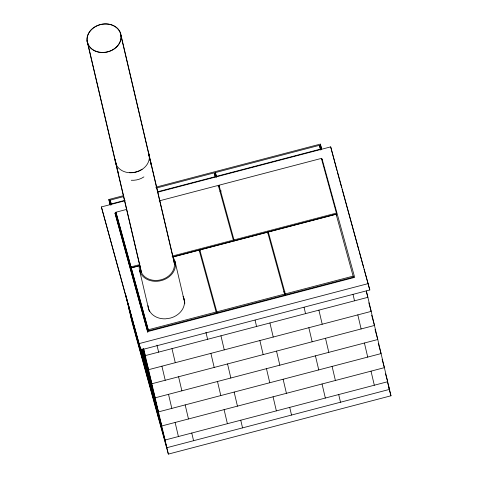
<?xml version="1.0" encoding="UTF-8"?>
<svg xmlns="http://www.w3.org/2000/svg" width="478" height="478" viewBox="0 0 478 478"><rect width="100%" height="100%" fill="white"/><g stroke="black" fill="none" stroke-linecap="round" stroke-linejoin="round"><path stroke-width="0.72" d="M110.125 204.757L108.835 199.505L123.27 195.723M155.75 187.215L320.32 144.111L321.682 149.07M124.734 200.39L111.099 203.963L110.197 200.127L123.838 196.554M156.85 187.908L214.269 172.863L215.399 176.968M319.453 145.312L320.356 149.148L216.283 176.412L215.381 172.576L319.453 145.312L320.774 150.098M157.752 191.744L215.172 176.705L214.269 172.863M157.626 192.21L330.68 146.877L369.811 289.967L140.514 350.027L101.384 206.938L125.182 200.706M139.863 265.66L131.211 267.925L115.915 212.226L126.736 209.388M159.186 200.891L218.321 185.398L233.611 241.103L233.372 240.081L172.074 256.136M218.984 185.225L321.389 158.403L336.679 214.102L234.28 240.93L218.984 185.225L219.229 186.247M115.025 213.134L147.786 332.246L115.174 213.774L115.025 213.134L116.471 212.758M218.177 186.115L219.623 185.739M115.174 213.774L116.285 213.487M218.171 186.796L219.611 186.42M219.94 191.355L221.332 190.991M115.915 212.226L130.966 266.903L139.624 264.633M139.887 265.541L131.217 267.811L148.521 330.806L216.415 313.018L216.176 311.997L148.282 329.784M173.114 256.841L199.117 250.03L216.415 313.018M199.786 249.857L267.608 232.087L284.906 295.081L217.084 312.845L199.786 249.857L200.025 250.878M268.272 231.914L336.094 214.15L353.397 277.138L285.575 294.908L268.272 231.914L268.517 232.935M173.036 256.967L232.888 241.288M283.496 291.95L284.918 291.58M147.636 331.607L354.67 277.377L322.058 158.905L322.208 159.544M140.514 350.027L139.014 343.634L368.311 283.574M125.798 295.44L132.233 322.871L168.358 454.1L390.974 395.79L366.393 290.988M336.93 170.538L330.68 146.877M337.325 171.978L339.308 179.172M339.703 180.612L341.686 187.806M342.081 189.246L358.918 250.4M359.313 251.84L361.29 259.034M361.691 260.468L363.668 267.668M364.063 269.102L369.811 289.967M366.297 291.586L367.875 297.316L145.264 355.626L143.49 349.185M368.813 302.789L371.173 311.387L148.562 369.697L142.844 348.928M371.651 315.199L374.477 325.452L151.861 383.762L142.348 349.197M375.015 329.497L377.775 339.517L155.159 397.827L141.703 348.946M378.253 343.335L381.074 353.589L158.463 411.899L141.255 349.406M382.113 359.45L384.372 367.654L161.761 425.964L140.616 349.155M385.507 373.844L387.676 381.719L165.059 440.035L128.935 308.806M387.497 382.221L389.474 389.397L166.858 447.707L130.733 316.478M388.405 386.469L388.996 388.62M389.391 390.054L390.974 395.79M321.604 149.363L320.32 144.111M215.381 172.576L216.701 177.356M148.521 330.806L130.966 266.903M110.197 200.127L111.517 204.913M108.835 199.505L110.394 205.176M125.822 295.422L127.327 300.889M127.704 302.257L131.205 314.978M131.546 316.215L133.571 323.576M133.912 324.813L140.275 347.918M101.384 206.938L139.014 343.634M353.397 277.138L353.158 276.117L285.336 293.88L285.575 294.908M336.679 214.102L336.44 213.08L234.041 239.902L234.28 240.93M336.094 214.15L336.339 215.172M321.389 158.403L321.628 159.425M353.033 294.484L354.521 300.817M357.819 314.882L361.117 328.948M364.415 343.019L367.719 357.084M371.018 371.155L374.316 385.22M318.904 310.144L322.202 324.215M325.5 338.281L328.798 352.346M332.096 366.417L335.401 380.482M338.699 394.547L340.497 402.225M304.062 307.312L305.544 313.646M308.842 327.711L312.146 341.776M315.444 355.847L318.742 369.912M322.041 383.983L325.339 398.049M284.906 295.081L284.667 294.06L216.845 311.823L217.084 312.845M267.608 232.087L267.847 233.115M269.927 322.973L273.225 337.044M276.523 351.109L279.827 365.174M283.125 379.245L286.424 393.31M289.722 407.375L291.52 415.053M255.085 320.14L256.572 326.474M259.871 340.539L263.169 354.61M266.467 368.675L269.765 382.741M273.069 396.812L276.368 410.877M218.321 185.398L218.56 186.426M220.95 335.801L224.254 349.872M227.552 363.937L230.85 378.002M234.148 392.074L237.446 406.139M240.751 420.204L242.549 427.882M199.117 250.03L199.356 251.052M205.946 332.27L207.595 339.302M210.894 353.367L214.192 367.439M217.49 381.504L220.794 395.569M224.092 409.64L227.391 423.705M175.032 261.46L184.711 302.723M121.101 35.581A17.262 14.173 -13.2 0 1 96.968 51.743A17.262 14.173 -13.2 0 1 94.124 27.306A17.262 14.173 -13.2 0 1 121.101 35.581L174.775 264.418M120.94 35.605A17.1 14.041 -13.2 0 1 97.034 51.618A17.1 14.041 -13.2 0 1 94.214 27.407A17.1 14.041 -13.2 0 1 120.94 35.605L174.446 263.719M148.975 155.846L149.961 160.028M171.978 348.629L175.277 362.7M178.575 376.766L181.873 390.831M185.177 404.902L188.475 418.967M191.774 433.038L193.572 440.71M87.187 40.809L115.383 161.026A17.1 14.041 -13.2 0 1 115.306 159.55M115.545 161.719L141.201 271.098M87.026 40.833L141.38 272.568M139.636 270.733L148.807 309.822M156.969 345.098L158.618 352.131M161.917 366.196L165.221 380.267M168.519 394.332L171.817 408.397M175.115 422.468L178.414 436.534M143.615 348.593L168.358 454.1M143.245 348.91L145.551 358.763M148.849 372.828L152.153 386.893M155.452 400.964L158.75 415.029M159.538 419.983L161.343 427.655M156.527 409.049L158.332 416.72M144.123 357.735L147.421 371.8M150.719 385.865L154.024 399.937M144.41 360.866L147.714 374.931M151.012 389.002L152.811 396.674M145.491 368.95L147.29 376.622M139.684 345.767L142.982 359.838M139.97 348.904L141.775 356.576M134.455 328.852L136.254 336.524M128.642 305.675L131.946 319.74M184.562 301.182A18.415 15.117 -13.2 0 1 184.717 303.829M149.632 311.692A18.415 15.117 -13.2 0 1 148.855 309.858M183.606 298.033A18.415 15.117 -13.2 0 1 184.281 299.897M183.074 296.408A18.415 15.117 -13.2 0 1 170.246 318.121L165.502 318.832A18.415 15.117 -13.2 0 1 148.001 305.597M174.028 261.723A17.262 14.173 -13.2 0 1 158.887 280.222A17.262 14.173 -13.2 0 1 140.233 266.784M173.394 257.869A18.295 15.027 -13.2 0 1 159.371 281.01A18.295 15.027 -13.2 0 1 139.797 263.515M142.103 169.224A17.1 14.041 -13.2 0 1 129.46 172.594M116.375 164.552A17.1 14.041 -13.2 0 1 115.491 161.749M148.425 152.966A17.1 14.041 -13.2 0 1 149.136 155.816M148.58 152.912A17.262 14.173 -13.2 0 1 134.939 172.343A17.262 14.173 -13.2 0 1 115.144 159.813M149.937 159.963A17.1 14.041 -13.2 0 1 151.012 164.964M143.908 176.896A17.1 14.041 -13.2 0 1 131.265 180.272M118.18 172.223A17.1 14.041 -13.2 0 1 117.182 168.698M116.244 163.823A16.939 13.91 -13.2 0 1 115.646 161.713"/></g></svg>
